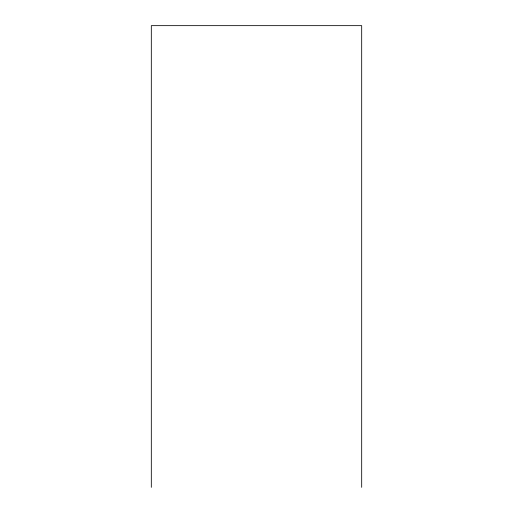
<?xml version="1.0" encoding="UTF-8"?>
<svg xmlns="http://www.w3.org/2000/svg" width="513" height="513" viewBox="0 0 513 513"><rect width="100%" height="100%" fill="white"/><g stroke="black" fill="none" stroke-linecap="round" stroke-linejoin="round"><path stroke-width="0.77" d="M361.684 487.35L361.684 25.65L151.316 25.65L151.316 487.35"/></g></svg>
